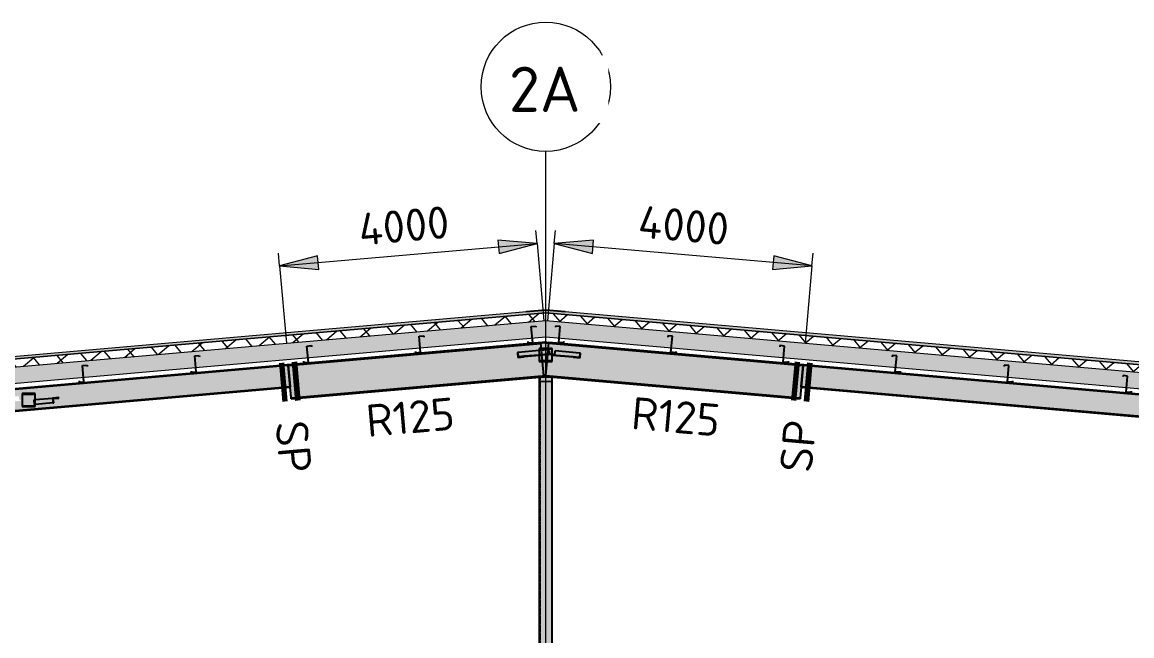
# Model space of a CAD drawing. Header units: millimetres. Extents: x 632 to 546626, y -3890 to 22200.
# Drawn here: x 372246 to 389416, y 12701 to 22200 of the extents above; entities that cross this region are included whole.
import ezdxf

# ---------------------------------------------------------------- set-up
doc = ezdxf.new("R2010")
doc.units = ezdxf.units.MM
doc.linetypes.add('Dash', pattern=[7, 5, -2])
doc.linetypes.add('Hidden Half', pattern=[3, 2, -1])
for name, color, linetype, lineweight in [('A-010-D_DIM', 211, 'Continuous', 13), ('A-010-D_DIM-200', 211, 'Continuous', 13), ('A-010-M_LINE', 90, 'Continuous', 13), ('A-270-M_ROOF', 132, 'Continuous', 13), ('S-280-A_STRUCT_FRAME', 2, 'Continuous', 18), ('S-280-M_COLUMN', 52, 'Continuous', 13), ('S-280-M_STRUCT_FRAME', 12, 'Continuous', 13), ('S-280-MH_COLUMN', 52, 'Hidden Half', 13), ('Z-000-T_TEXT', 131, 'Continuous', 25), ('Z-030-M_GRID', 191, 'Continuous', 13), ('Z-033_T_GRIDREF', 31, 'Continuous', 13)]:
    doc.layers.add(name, color=color, linetype=linetype, lineweight=lineweight)
doc.styles.add('ISOCPEUR_1', font='isocpeur.ttf', dxfattribs={"height": 700})
doc.styles.add('ISOCPEUR_2', font='isocpeur.ttf', dxfattribs={"height": 500})
doc.dimstyles.new('2_5___Arrow___Transparent', dxfattribs={"dimscale": 304.8, "dimtxt": 497.990588, "dimasz": 1.968504, "dimexe": 0.656168, "dimexo": 1.049869, "dimgap": 0.164042, "dimtad": 1, "dimdec": 0, "dimzin": 0, "dimdsep": 46, "dimtxsty": 'ISOCPEUR_2', "dimsah": 1, "dimcen": 0.09, "dimadec": 0, "dimazin": 0, "dimtfac": 1, "dimtdec": 4, "dimtix": 1, "dimtmove": 0, "dimatfit": 3, "dimfxl": 1, "dimtvp": 1, "dimtolj": 1, "dimtzin": 0, "dimlwd": 18, "dimlwe": 18, "dimarcsym": 2})

# ---------------------------------------------------------------- blocks, each defined once
blk = doc.blocks.new('SHS-Square Hollow Section-Column - 200x200xSHS-1605338-S6_501-SECTION A6')
at = {"layer": 'S-280-M_COLUMN', "color": 53, "lineweight": 5}
for p, q in [((4558205, 16640), (4558205, 5240)), ((4558205, 16640), (4558206, 16640)), ((4558205, 16640), (4558215, 16640)), ((4558206, 16640), (4558210, 16640)), ((4558212, 16640), (4558210, 16640)), ((4558210, 16640), (4558210, 16640)), ((4558210, 16640), (4558210, 16640)), ((4558212, 16640), (4558210, 16640)), ((4558212, 16640), (4558215, 16640)), ((4558215, 16640), (4558212, 16640)), ((4558215, 16640), (4558212, 16640)), ((4558215, 16640), (4558395, 16640)), ((4558395, 16640), (4558215, 16640)), ((4558215, 16640), (4558395, 16640)), ((4558395, 16640), (4558215, 16640)), ((4558395, 16640), (4558397, 16640)), ((4558395, 16640), (4558405, 16640)), ((4558397, 16640), (4558395, 16640)), ((4558397, 16640), (4558395, 16640)), ((4558399, 16640), (4558397, 16640)), ((4558399, 16640), (4558397, 16640)), ((4558400, 16640), (4558399, 16640)), ((4558400, 16640), (4558399, 16640)), ((4558400, 16640), (4558403, 16640)), ((4558403, 16640), (4558405, 16640)), ((4558405, 5240), (4558405, 16640)), ((4558205, 5240), (4558206, 5240)), ((4558205, 5240), (4558206, 5240)), ((4558206, 5240), (4558210, 5240)), ((4558206, 5240), (4558210, 5240)), ((4558210, 5240), (4558215, 5240)), ((4558210, 5240), (4558210, 5240)), ((4558212, 5240), (4558210, 5240)), ((4558212, 5240), (4558210, 5240)), ((4558210, 5240), (4558210, 5240)), ((4558212, 5240), (4558215, 5240)), ((4558215, 5240), (4558212, 5240)), ((4558215, 5240), (4558212, 5240)), ((4558395, 5240), (4558215, 5240)), ((4558215, 5240), (4558395, 5240)), ((4558395, 5240), (4558215, 5240)), ((4558215, 5240), (4558395, 5240)), ((4558395, 5240), (4558400, 5240)), ((4558395, 5240), (4558397, 5240)), ((4558397, 5240), (4558395, 5240)), ((4558397, 5240), (4558395, 5240)), ((4558399, 5240), (4558397, 5240)), ((4558399, 5240), (4558397, 5240)), ((4558400, 5240), (4558399, 5240)), ((4558400, 5240), (4558399, 5240)), ((4558400, 5240), (4558403, 5240)), ((4558400, 5240), (4558403, 5240)), ((4558403, 5240), (4558405, 5240)), ((4558403, 5240), (4558405, 5240))]:
    blk.add_line(p, q, dxfattribs=at)
blk = doc.blocks.new('Structural Framing 47 - Structural Framing 1-1622006-S6_501-SECTION A6')
at = {"layer": 'S-280-M_STRUCT_FRAME', "lineweight": 5, "transparency": 33554432}
h = blk.add_hatch(color=8, dxfattribs=at)
h.paths.add_polyline_path([(4554321, 16886), (4554322, 16886), (4554321, 16886)])
h.paths.add_polyline_path([(4558226, 17227), (4558307, 17234), (4558351, 17230), (4558351, 17246), (4558305, 17250), (4558224, 17243), (4558226, 17228)])
h = blk.add_hatch(color=8, dxfattribs=at)
h.paths.add_polyline_path([(4554322, 16872), (4554323, 16872), (4554322, 16875)])
h.paths.add_polyline_path([(4558227, 17213), (4558305, 17220), (4558305, 17234), (4558226, 17225), (4558227, 17213)])
h = blk.add_hatch(color=8, dxfattribs=at)
h.paths.add_polyline_path([(4554364, 16400), (4554364, 16400), (4554350, 16556)])
h.paths.add_polyline_path([(4558268, 16741), (4558308, 16745), (4558326, 16950), (4558250, 16950), (4558268, 16746)])
h.paths.add_polyline_path([(4558327, 16956), (4558335, 17052), (4558242, 17044), (4558250, 16956), (4558307, 16956)])
h.paths.add_polyline_path([(4558235, 17118), (4558342, 17129), (4558343, 17144), (4558233, 17144), (4558234, 17129)])
h.paths.add_polyline_path([(4558270, 17150), (4558344, 17150), (4558350, 17216), (4558305, 17220), (4558227, 17213), (4558233, 17150)])
for points in [[(4558350, 17216), (4558351, 17230), (4558305, 17232), (4558305, 17220), (4558307, 17220)], [(4558307, 16730), (4558307, 16744), (4558305, 16744), (4558306, 16730)]]:
    blk.add_hatch(color=8, dxfattribs=at).paths.add_polyline_path(points)
h = blk.add_hatch(color=8, dxfattribs=at)
h.paths.add_polyline_path([(4554365, 16386), (4554365, 16388), (4554365, 16386)])
h.paths.add_polyline_path([(4558270, 16727), (4558305, 16732), (4558305, 16744), (4558268, 16741), (4558270, 16728)])
h = blk.add_hatch(color=8, dxfattribs=at)
h.paths.add_polyline_path([(4554366, 16370), (4554367, 16370), (4554366, 16370)])
h.paths.add_polyline_path([(4558271, 16712), (4558306, 16715), (4558306, 16730), (4558305, 16730), (4558270, 16727), (4558271, 16712)])
at = {"layer": 'S-280-M_STRUCT_FRAME', "color": 53, "lineweight": 5}
for p, q in [((4558305, 17250), (4554320, 16901)), ((4554320, 16901), (4558305, 17250)), ((4558305, 17234), (4554321, 16886)), ((4554321, 16886), (4558305, 17234)), ((4558305, 17250), (4562289, 16901)), ((4558305, 17250), (4562289, 16901)), ((4558305, 17234), (4562288, 16886)), ((4558305, 17234), (4562288, 16886)), ((4554321, 16886), (4554320, 16901)), ((4554320, 16901), (4554321, 16891)), ((4554321, 16888), (4554321, 16886)), ((4554322, 16872), (4554321, 16886)), ((4554321, 16885), (4554321, 16886)), ((4554321, 16884), (4554321, 16885)), ((4554322, 16882), (4554321, 16884)), ((4554322, 16875), (4554322, 16879)), ((4554322, 16872), (4554322, 16875)), ((4554322, 16872), (4554349, 16563)), ((4554349, 16563), (4554322, 16872)), ((4562287, 16872), (4562260, 16563)), ((4562260, 16563), (4562287, 16872)), ((4562288, 16886), (4562287, 16872)), ((4562287, 16879), (4562287, 16875)), ((4562287, 16875), (4562287, 16872)), ((4562289, 16901), (4562288, 16886)), ((4562288, 16886), (4562288, 16888)), ((4562288, 16886), (4562288, 16885)), ((4562288, 16885), (4562288, 16884)), ((4562288, 16884), (4562288, 16882)), ((4562289, 16891), (4562289, 16901)), ((4558305, 16730), (4554365, 16386)), ((4554365, 16386), (4558305, 16730)), ((4558305, 16715), (4554366, 16370)), ((4554366, 16370), (4558305, 16715)), ((4558305, 16730), (4562244, 16386)), ((4558305, 16730), (4562244, 16386)), ((4558305, 16715), (4562243, 16370)), ((4558305, 16715), (4562243, 16370)), ((4554350, 16560), (4554351, 16550)), ((4554351, 16550), (4554350, 16560)), ((4554351, 16550), (4554364, 16400)), ((4554364, 16400), (4554351, 16550)), ((4562259, 16550), (4562246, 16400)), ((4562246, 16400), (4562259, 16550)), ((4562260, 16560), (4562259, 16550)), ((4562259, 16550), (4562260, 16560)), ((4554364, 16396), (4554364, 16400)), ((4554365, 16386), (4554364, 16400)), ((4554364, 16393), (4554364, 16396)), ((4554365, 16390), (4554364, 16393)), ((4554365, 16388), (4554365, 16390)), ((4554365, 16386), (4554365, 16388)), ((4554365, 16386), (4554365, 16386)), ((4554365, 16386), (4554366, 16370)), ((4554366, 16370), (4554365, 16386)), ((4562244, 16386), (4562243, 16370)), ((4562243, 16370), (4562244, 16386)), ((4562246, 16400), (4562244, 16386)), ((4562245, 16390), (4562244, 16388)), ((4562244, 16388), (4562244, 16386)), ((4562244, 16386), (4562244, 16386)), ((4562246, 16400), (4562245, 16396)), ((4562245, 16396), (4562245, 16393)), ((4562245, 16393), (4562245, 16390))]:
    blk.add_line(p, q, dxfattribs=at)
for points in [[(4558305, 17234), (4558305, 17234), (4558305, 17234), (4558305, 17234)], [(4558305, 17232), (4558305, 17233), (4558305, 17233), (4558305, 17234)], [(4558305, 17234), (4558305, 17234), (4558305, 17233), (4558305, 17227), (4558305, 17223), (4558305, 17220)], [(4558305, 17230), (4558305, 17231), (4558305, 17232), (4558305, 17232)], [(4558305, 17227), (4558305, 17228), (4558305, 17229), (4558305, 17230)], [(4558305, 17224), (4558305, 17225), (4558305, 17226), (4558305, 17227)], [(4558305, 17220), (4558305, 17221), (4558305, 17223), (4558305, 17224)], [(4558305, 16741), (4558305, 16742), (4558305, 16743), (4558305, 16744)], [(4558305, 16737), (4558305, 16738), (4558305, 16740), (4558305, 16741)], [(4558305, 16735), (4558305, 16735), (4558305, 16736), (4558305, 16737)], [(4558305, 16732), (4558305, 16733), (4558305, 16734), (4558305, 16735)], [(4558305, 16731), (4558305, 16731), (4558305, 16732), (4558305, 16732)], [(4558305, 16730), (4558305, 16730), (4558305, 16731), (4558305, 16731)]]:
    blk.add_open_spline(points, degree=3, dxfattribs=at)
blk.add_open_spline([(4558305, 16744), (4558305, 16743), (4558305, 16741), (4558305, 16737), (4558305, 16734), (4558305, 16731), (4558305, 16730), (4558305, 16730)], degree=3, knots=[0, 0, 0, 0, 0.166667, 0.333333, 0.5, 0.666667, 1, 1, 1, 1], dxfattribs=at)
blk = doc.blocks.new('Structural Framing 48 - Structural Framing 1-1622040-S6_501-SECTION A6')
at = {"layer": 'S-280-M_STRUCT_FRAME', "lineweight": 5, "transparency": 33554432}
h = blk.add_hatch(color=8, dxfattribs=at)
h.paths.add_polyline_path([(4542907, 15893), (4542908, 15893), (4542907, 15893)])
h.paths.add_polyline_path([(4554320, 16891), (4554321, 16891), (4554319, 16901)])
h = blk.add_hatch(color=8, dxfattribs=at)
h.paths.add_polyline_path([(4542908, 15882), (4542909, 15882), (4542908, 15884)])
h.paths.add_polyline_path([(4554321, 16880), (4554322, 16880), (4554321, 16883)])
h = blk.add_hatch(color=8, dxfattribs=at)
h.paths.add_polyline_path([(4542935, 15573), (4542936, 15573), (4542908, 15882)])
h.paths.add_polyline_path([(4554348, 16571), (4554349, 16572), (4554344, 16616)])
h = blk.add_hatch(color=8, dxfattribs=at)
h.paths.add_polyline_path([(4542936, 15562), (4542937, 15563), (4542936, 15562)])
h.paths.add_polyline_path([(4554349, 16560), (4554350, 16562), (4554349, 16561)])
h = blk.add_hatch(color=8, dxfattribs=at)
h.paths.add_polyline_path([(4542937, 15552), (4542938, 15552), (4542937, 15552)])
h.paths.add_polyline_path([(4554350, 16550), (4554351, 16550), (4554349, 16560)])
at = {"layer": 'S-280-M_STRUCT_FRAME', "color": 53, "lineweight": 5}
for p, q in [((4542614, 15877), (4554320, 16901)), ((4542614, 15877), (4554320, 16901)), ((4542619, 15868), (4554321, 16891)), ((4542619, 15868), (4554321, 16891)), ((4554321, 16891), (4554320, 16901)), ((4554320, 16901), (4554321, 16891)), ((4554321, 16891), (4554321, 16891)), ((4554321, 16891), (4554321, 16890)), ((4554321, 16891), (4554321, 16890)), ((4554321, 16891), (4554321, 16891)), ((4554321, 16890), (4554321, 16888)), ((4554321, 16890), (4554321, 16888)), ((4554321, 16888), (4554321, 16886)), ((4554321, 16888), (4554321, 16886)), ((4554322, 16879), (4554349, 16572)), ((4554349, 16572), (4554322, 16879)), ((4562287, 16879), (4562261, 16572)), ((4562261, 16572), (4562287, 16879)), ((4562288, 16890), (4562289, 16891)), ((4562288, 16890), (4562289, 16891)), ((4562288, 16888), (4562288, 16890)), ((4562288, 16888), (4562288, 16890)), ((4562288, 16886), (4562288, 16888)), ((4562288, 16886), (4562288, 16888)), ((4562289, 16891), (4562289, 16901)), ((4562289, 16901), (4562289, 16891)), ((4573995, 15877), (4562289, 16901)), ((4573995, 15877), (4562289, 16901)), ((4562289, 16891), (4562289, 16891)), ((4562289, 16891), (4562289, 16891)), ((4573994, 15867), (4562289, 16891)), ((4573994, 15867), (4562289, 16891)), ((4542644, 15536), (4554350, 16560)), ((4542645, 15526), (4554351, 16550)), ((4542648, 15536), (4554350, 16560)), ((4542649, 15527), (4554351, 16550)), ((4554349, 16572), (4554349, 16569)), ((4554349, 16572), (4554349, 16569)), ((4554349, 16569), (4554349, 16566)), ((4554349, 16569), (4554349, 16566)), ((4554349, 16566), (4554349, 16563)), ((4554349, 16566), (4554349, 16563)), ((4554349, 16563), (4554350, 16560)), ((4554349, 16563), (4554350, 16562)), ((4554350, 16562), (4554350, 16561)), ((4554350, 16561), (4554350, 16560)), ((4554350, 16560), (4554351, 16550)), ((4554351, 16550), (4554350, 16560)), ((4562260, 16560), (4562259, 16550)), ((4562259, 16550), (4562260, 16560)), ((4573964, 15526), (4562259, 16550)), ((4573964, 15526), (4562259, 16550)), ((4562260, 16569), (4562261, 16572)), ((4562260, 16569), (4562261, 16572)), ((4562260, 16566), (4562260, 16569)), ((4562260, 16566), (4562260, 16569)), ((4562260, 16563), (4562260, 16566)), ((4562260, 16563), (4562260, 16566)), ((4562260, 16562), (4562260, 16563)), ((4562260, 16560), (4562260, 16563)), ((4562260, 16561), (4562260, 16562)), ((4562260, 16560), (4562260, 16561)), ((4573965, 15536), (4562260, 16560)), ((4573965, 15536), (4562260, 16560))]:
    blk.add_line(p, q, dxfattribs=at)
blk = doc.blocks.new('Ridge Capping - Ridge Capping-1882401-S6_501-SECTION A6')
at = {"layer": 'A-270-M_ROOF', "lineweight": 5, "transparency": 33554432}
blk.add_hatch(color=253, dxfattribs=at).paths.add_polyline_path([(4557998, 17716), (4558305, 17743), (4558612, 17716), (4558604, 17720), (4558305, 17746), (4558005, 17720)])
at = {"layer": 'A-270-M_ROOF', "color": 53, "lineweight": 5}
for p, q in [((4557998, 17716), (4558305, 17743)), ((4558005, 17720), (4557998, 17716)), ((4558305, 17746), (4558005, 17720)), ((4558604, 17720), (4558305, 17746)), ((4558305, 17743), (4558612, 17716)), ((4558612, 17716), (4558604, 17720))]:
    blk.add_line(p, q, dxfattribs=at)
blk = doc.blocks.new('25021-APA-ZZ-ZZ-M3-AR-000001_V3_rvt-6-S6_501-SECTION A6')
at = {"layer": 'A-270-M_ROOF', "transparency": 33554432}
blk.add_hatch(color=9, dxfattribs=at).paths.add_polyline_path([(4535649, 15720), (4558305, 17703), (4578096, 15971), (4578096, 16011), (4558305, 17743), (4535649, 15761)])
at = {"layer": 'A-270-M_ROOF', "lineweight": 5}
h = blk.add_hatch(dxfattribs=at)
h.set_pattern_fill('FP_24', angle=-135, style=0, pattern_type=2)
h.set_pattern_definition([(40, (4563344.46, -4e-06), (-192.8363, 229.8133), []), (130, (4563344.46, -4e-06), (-229.8133, -192.8363), [])])
h.paths.add_polyline_path([(4535649, 15600), (4558305, 17582), (4578096, 15851), (4578096, 15971), (4558305, 17703), (4535649, 15720)])
at = {"layer": 'A-270-M_ROOF', "lineweight": 5, "transparency": 33554432}
blk.add_hatch(color=254, dxfattribs=at).paths.add_polyline_path([(4535649, 15349), (4535900, 15371), (4535941, 15410), (4535973, 15377), (4536099, 15388), (4536085, 15557), (4539427, 15849), (4539442, 15681), (4558305, 17331), (4578096, 15600), (4578096, 15851), (4558305, 17582), (4535649, 15600), (4535649, 15407)])
at = {"layer": 'A-270-M_ROOF', "color": 53, "lineweight": 5}
for p, q in [((4558305, 17743), (4548703, 16903)), ((4558305, 17703), (4548752, 16867)), ((4548752, 16867), (4558305, 17703)), ((4567540, 16935), (4558305, 17743)), ((4567515, 16897), (4558305, 17703)), ((4558305, 17703), (4567515, 16897)), ((4535649, 15600), (4558305, 17582)), ((4558305, 17582), (4578096, 15851)), ((4535649, 15349), (4558305, 17331)), ((4558305, 17331), (4578096, 15600))]:
    blk.add_line(p, q, dxfattribs=at)
blk.add_blockref('Ridge Capping - Ridge Capping-1882401-S6_501-SECTION A6', (0, 0), dxfattribs=at)
at = {"layer": 'S-280-M_COLUMN', "color": 53, "lineweight": 5}
blk.add_blockref('SHS-Square Hollow Section-Column - 200x200xSHS-1605338-S6_501-SECTION A6', (0, 0), dxfattribs=at)
at = {"layer": 'S-280-M_STRUCT_FRAME', "color": 53, "lineweight": 5}
for name in ['Structural Framing 47 - Structural Framing 1-1622006-S6_501-SECTION A6', 'Structural Framing 48 - Structural Framing 1-1622040-S6_501-SECTION A6']:
    blk.add_blockref(name, (0, 0), dxfattribs=at)
blk = doc.blocks.new('NRP_Column-Steel-SHS - SC444 - 200x200x6_0SHS-4110094-S6_501-SECTION A6')
at = {"layer": 'S-280-MH_COLUMN', "lineweight": 25}
for p, q in [((4558211, 16706), (4558211, 5200)), ((4558399, 16706), (4558399, 5200)), ((4558211, 5200), (4558211, 5050)), ((4558399, 5200), (4558399, 5050)), ((4558211, 5050), (4558211, 4900)), ((4558399, 5050), (4558399, 4900))]:
    blk.add_line(p, q, dxfattribs=at)
blk = doc.blocks.new('NRP_Framing-Steel-EA - RB725 - 75x75x8EA-3940860-S6_501-SECTION A6')
at = {"layer": 'S-280-M_STRUCT_FRAME', "linetype": 'Dash', "lineweight": 25}
blk.add_hatch(color=256, dxfattribs=at).paths.add_polyline_path([(4557874, 17011), (4557970, 17020), (4557969, 17028), (4557883, 17020), (4557878, 17087), (4557867, 17086), (4557868, 17078)])
h = blk.add_hatch(color=256, dxfattribs=at)
h.paths.add_polyline_path([(4557883, 17020), (4558204, 17048), (4558204, 17116), (4557878, 17087), (4557878, 17078)])
h.paths.add_polyline_path([(4558210, 17049), (4558336, 17060), (4558342, 17128), (4558210, 17116), (4558210, 17066)])
h = blk.add_hatch(color=256, dxfattribs=at)
h.paths.add_polyline_path([(4557970, 17020), (4558204, 17040), (4558204, 17048), (4557969, 17028)])
h.paths.add_polyline_path([(4558210, 17041), (4558366, 17054), (4558365, 17062), (4558210, 17049)])
at = {"layer": 'S-280-M_STRUCT_FRAME', "lineweight": 25}
for p, q in [((4557878, 17087), (4557867, 17086)), ((4557867, 17086), (4557874, 17011)), ((4557874, 17011), (4557970, 17020)), ((4558204, 17116), (4557878, 17087)), ((4557883, 17020), (4557878, 17087)), ((4557969, 17028), (4557883, 17020)), ((4558204, 17048), (4557969, 17028)), ((4557970, 17020), (4557969, 17028)), ((4558204, 17040), (4557970, 17020)), ((4558342, 17128), (4558210, 17116)), ((4558365, 17062), (4558210, 17049)), ((4558366, 17054), (4558210, 17041))]:
    blk.add_line(p, q, dxfattribs=at)
at = {"layer": 'S-280-M_STRUCT_FRAME', "linetype": 'Dash', "lineweight": 25}
for p, q in [((4558210, 17116), (4558204, 17116)), ((4558210, 17049), (4558204, 17048)), ((4558210, 17049), (4558204, 17048)), ((4558210, 17041), (4558204, 17040)), ((4558354, 17129), (4558342, 17128)), ((4558354, 17129), (4558360, 17062)), ((4558412, 17066), (4558365, 17062)), ((4558413, 17058), (4558366, 17054)), ((4558412, 17066), (4558413, 17058))]:
    blk.add_line(p, q, dxfattribs=at)
blk = doc.blocks.new('NRP_Framing-Steel-EA - RB725 - 75x75x8EA-V73-S6_501-SECTION A6')
at = {"layer": 'S-280-M_STRUCT_FRAME', "linetype": 'Dash', "lineweight": 25}
h = blk.add_hatch(color=256, dxfattribs=at)
h.paths.add_polyline_path([(4550395, 16282), (4550399, 16282), (4550399, 16357), (4550388, 16356)])
h.paths.add_polyline_path([(4550405, 16283), (4550681, 16307), (4550674, 16381), (4550405, 16358)])
blk.add_hatch(color=256, dxfattribs=at).paths.add_polyline_path([(4550681, 16307), (4550691, 16308), (4550685, 16374), (4550771, 16382), (4550770, 16390), (4550674, 16381)])
at = {"layer": 'S-280-M_STRUCT_FRAME', "lineweight": 25}
for p, q in [((4550388, 16356), (4550399, 16357)), ((4550395, 16282), (4550388, 16356)), ((4550405, 16358), (4550674, 16381)), ((4550770, 16390), (4550674, 16381)), ((4550674, 16381), (4550681, 16307)), ((4550685, 16374), (4550771, 16382)), ((4550691, 16308), (4550685, 16374)), ((4550771, 16382), (4550770, 16390)), ((4550399, 16282), (4550395, 16282)), ((4550681, 16307), (4550405, 16283)), ((4550681, 16307), (4550691, 16308))]:
    blk.add_line(p, q, dxfattribs=at)
at = {"layer": 'S-280-M_STRUCT_FRAME', "linetype": 'Dash', "lineweight": 25}
for p, q in [((4550399, 16357), (4550405, 16358)), ((4550405, 16283), (4550399, 16282))]:
    blk.add_line(p, q, dxfattribs=at)
blk = doc.blocks.new('NRP_Framing-Steel-EA - RB725 - 75x75x8EA-4036928-S6_501-SECTION A6')
at = {"layer": 'S-280-M_STRUCT_FRAME', "linetype": 'Dash', "lineweight": 25}
for points in [[(4558730, 17012), (4558731, 17020), (4558404, 17048), (4558404, 17040), (4558579, 17025)], [(4558826, 17011), (4558831, 17078), (4558450, 17112), (4558445, 17045), (4558822, 17012)], [(4558836, 17003), (4558843, 17077), (4558831, 17078), (4558826, 17011), (4558731, 17020), (4558730, 17012)]]:
    blk.add_hatch(color=256, dxfattribs=at).paths.add_polyline_path(points)
at = {"layer": 'S-280-M_STRUCT_FRAME', "lineweight": 25}
for p, q in [((4558397, 17041), (4558398, 17049)), ((4558731, 17020), (4558404, 17048)), ((4558730, 17012), (4558404, 17040)), ((4558445, 17045), (4558450, 17112)), ((4558831, 17078), (4558450, 17112)), ((4558731, 17020), (4558730, 17012)), ((4558730, 17012), (4558836, 17003)), ((4558826, 17011), (4558731, 17020)), ((4558831, 17078), (4558826, 17011)), ((4558843, 17077), (4558831, 17078)), ((4558836, 17003), (4558843, 17077))]:
    blk.add_line(p, q, dxfattribs=at)
at = {"layer": 'S-280-M_STRUCT_FRAME', "linetype": 'Dash', "lineweight": 25}
for p, q in [((4558404, 17040), (4558397, 17041)), ((4558404, 17048), (4558398, 17049))]:
    blk.add_line(p, q, dxfattribs=at)
blk = doc.blocks.new('NRP_Framing-Steel-Purlin Z - P915 - EZ250-19-V77-S6_501-SECTION A6')
at = {"layer": 'S-280-M_STRUCT_FRAME', "color": 92, "lineweight": 25}
blk.add_line((4567298, 16598), (4567298, 16598), dxfattribs=at)
at = {"layer": 'S-280-M_STRUCT_FRAME', "color": 92, "linetype": 'Dash', "lineweight": 25}
blk.add_line((4567298, 16598), (4567298, 16598), dxfattribs=at)
blk = doc.blocks.new('NRP_Framing-Steel-Purlin Z - P915 - EZ250-19-V79-S6_501-SECTION A6')
at = {"layer": 'S-280-M_STRUCT_FRAME', "color": 92, "lineweight": 25}
for p, q in [((4567238, 16729), (4567236, 16708)), ((4567238, 16729), (4567236, 16708)), ((4567309, 16723), (4567238, 16729)), ((4567309, 16723), (4567238, 16729)), ((4567287, 16474), (4567309, 16723)), ((4567287, 16474), (4567309, 16723)), ((4567298, 16599), (4567298, 16599)), ((4567364, 16488), (4567362, 16467)), ((4567364, 16488), (4567362, 16467)), ((4567362, 16467), (4567287, 16474)), ((4567362, 16467), (4567287, 16474))]:
    blk.add_line(p, q, dxfattribs=at)
at = {"layer": 'S-280-M_STRUCT_FRAME', "color": 92, "linetype": 'Dash', "lineweight": 25}
blk.add_line((4567298, 16599), (4567298, 16599), dxfattribs=at)
blk = doc.blocks.new('NRP_Framing-Steel-Purlin Z - P914 - EZ250-15-V80-S6_501-SECTION A6')
at = {"layer": 'S-280-M_STRUCT_FRAME', "color": 150, "lineweight": 25}
blk.add_line((4558092, 17367), (4558092, 17367), dxfattribs=at)
at = {"layer": 'S-280-M_STRUCT_FRAME', "color": 150, "linetype": 'Dash', "lineweight": 25}
blk.add_line((4558092, 17367), (4558092, 17367), dxfattribs=at)
blk = doc.blocks.new('NRP_Framing-Steel-Purlin Z - P914 - EZ250-15-V81-S6_501-SECTION A6')
at = {"layer": 'S-280-M_STRUCT_FRAME', "color": 150, "lineweight": 25}
for p, q in [((4558081, 17491), (4558152, 17497)), ((4558081, 17491), (4558152, 17497)), ((4558103, 17242), (4558081, 17491)), ((4558103, 17242), (4558081, 17491)), ((4558092, 17367), (4558092, 17367)), ((4558152, 17497), (4558154, 17477)), ((4558152, 17497), (4558154, 17477)), ((4558026, 17255), (4558027, 17236)), ((4558026, 17255), (4558027, 17236)), ((4558027, 17236), (4558103, 17242)), ((4558027, 17236), (4558103, 17242))]:
    blk.add_line(p, q, dxfattribs=at)
at = {"layer": 'S-280-M_STRUCT_FRAME', "color": 150, "linetype": 'Dash', "lineweight": 25}
blk.add_line((4558092, 17367), (4558092, 17367), dxfattribs=at)
blk = doc.blocks.new('NRP_Framing-Steel-Purlin Z - P914 - EZ250-15-V82-S6_501-SECTION A6')
at = {"layer": 'S-280-M_STRUCT_FRAME', "color": 150, "lineweight": 25}
blk.add_line((4558517, 17367), (4558517, 17367), dxfattribs=at)
at = {"layer": 'S-280-M_STRUCT_FRAME', "color": 150, "linetype": 'Dash', "lineweight": 25}
blk.add_line((4558517, 17367), (4558517, 17367), dxfattribs=at)
blk = doc.blocks.new('NRP_Framing-Steel-Purlin Z - P914 - EZ250-15-V83-S6_501-SECTION A6')
at = {"layer": 'S-280-M_STRUCT_FRAME', "color": 150, "lineweight": 25}
for p, q in [((4558457, 17497), (4558456, 17477)), ((4558457, 17497), (4558456, 17477)), ((4558528, 17491), (4558457, 17497)), ((4558528, 17491), (4558457, 17497)), ((4558506, 17242), (4558528, 17491)), ((4558506, 17242), (4558528, 17491)), ((4558517, 17367), (4558517, 17367)), ((4558582, 17236), (4558506, 17242)), ((4558582, 17236), (4558506, 17242)), ((4558584, 17255), (4558582, 17236)), ((4558584, 17255), (4558582, 17236))]:
    blk.add_line(p, q, dxfattribs=at)
at = {"layer": 'S-280-M_STRUCT_FRAME', "color": 150, "linetype": 'Dash', "lineweight": 25}
blk.add_line((4558517, 17367), (4558517, 17367), dxfattribs=at)
blk = doc.blocks.new('Grid - NRP_Grid-Head-320187-S6_501-SECTION A6')
at = {"layer": 'Z-033_T_GRIDREF'}
blk.add_circle((4578305, 21200), 1000, dxfattribs=at)
blk = doc.blocks.new('DIMBLOCK22-S6_501-SECTION A6')
at = {"layer": 'A-010-D_DIM-200', "lineweight": 18}
for points in [[(380214, 18775), (379607, 18828), (379625, 18617)], [(376229, 18426), (376836, 18373), (376817, 18584)]]:
    blk.add_hatch(color=256, dxfattribs=at).paths.add_polyline_path(points)
for p, q in [((380214, 18775), (380196, 18974)), ((376229, 18426), (380214, 18775)), ((380214, 18775), (379607, 18828)), ((379607, 18828), (379625, 18617)), ((379625, 18617), (380214, 18775)), ((380214, 18775), (380318, 17579)), ((376229, 18426), (376211, 18625)), ((376817, 18584), (376229, 18426)), ((376836, 18373), (376817, 18584)), ((376229, 18426), (376836, 18373)), ((376229, 18426), (376334, 17230))]:
    blk.add_line(p, q, dxfattribs=at)
at = {"layer": 'A-010-D_DIM-200', "color": 0, "lineweight": 18, "insert": (377430, 19237), "char_height": 500, "width": 1758.29, "attachment_point": 1, "rotation": 5, "line_spacing_factor": 1.149209, "style": 'ISOCPEUR_2'}
blk.add_mtext('4000', dxfattribs=at)
blk = doc.blocks.new('DIMBLOCK23-S6_501-SECTION A6')
at = {"layer": 'A-010-D_DIM-200', "lineweight": 18}
for points in [[(380480, 18775), (381069, 18617), (381087, 18828)], [(384465, 18426), (383877, 18584), (383858, 18373)]]:
    blk.add_hatch(color=256, dxfattribs=at).paths.add_polyline_path(points)
for p, q in [((380480, 18775), (380498, 18974)), ((380480, 18775), (380376, 17579)), ((381087, 18828), (380480, 18775)), ((384465, 18426), (380480, 18775)), ((380480, 18775), (381069, 18617)), ((381069, 18617), (381087, 18828)), ((383877, 18584), (383858, 18373)), ((384465, 18426), (383877, 18584)), ((384465, 18426), (384483, 18625)), ((383858, 18373), (384465, 18426)), ((384465, 18426), (384361, 17230))]:
    blk.add_line(p, q, dxfattribs=at)
at = {"layer": 'A-010-D_DIM-200', "color": 0, "lineweight": 18, "insert": (381804, 19365), "char_height": 500, "width": 1758.29, "attachment_point": 1, "rotation": 355, "line_spacing_factor": 1.149209, "style": 'ISOCPEUR_2'}
blk.add_mtext('4000', dxfattribs=at)
blk = doc.blocks.new('NRP_Splice _v3_ - NRP_Splice-3209833-S6_501-SECTION A6')
at = {"layer": 'Z-000-T_TEXT', "lineweight": 70}
for p, q in [((4542798, 15990), (4542851, 15393)), ((4542798, 15990), (4542851, 15393)), ((4542998, 16008), (4543050, 15410)), ((4543050, 15410), (4542998, 16008))]:
    blk.add_line(p, q, dxfattribs=at)
blk = doc.blocks.new('NRP_Splice _v3_ - NRP_Splice-3927024-S6_501-SECTION A6')
at = {"layer": 'Z-000-T_TEXT', "lineweight": 70}
for p, q in [((4573612, 16008), (4573559, 15410)), ((4573612, 16008), (4573559, 15410)), ((4573811, 15990), (4573759, 15393)), ((4573759, 15393), (4573811, 15990))]:
    blk.add_line(p, q, dxfattribs=at)

msp = doc.modelspace()

# ---------------------------------------------------------------- hatches: boundary and pattern name
at = {"layer": 'S-280-M_COLUMN', "lineweight": 5}
h = msp.add_hatch(color=256, dxfattribs=at)
h.paths.add_polyline_path([(380254.6, 4900), (380262.1, 4900), (380262.1, 5050), (380247.1, 5050), (380249.1, 4900), (380251.8, 4900)])
h.paths.add_polyline_path([(380256.1, 5200), (380262.1, 5200), (380262.1, 16706), (380247.1, 16706), (380249.1, 5200), (380254.6, 5200)])
h = msp.add_hatch(color=256, dxfattribs=at)
h.paths.add_polyline_path([(380262.1, 4900), (380432.1, 4900), (380432.1, 5050), (380262.1, 5050)])
h.paths.add_polyline_path([(380262.1, 5200), (380432.1, 5200), (380432.1, 16706), (380262.1, 16706), (380262.1, 5283.7)])
h = msp.add_hatch(color=256, dxfattribs=at)
h.paths.add_polyline_path([(380439.6, 4900), (380447.1, 4900), (380445, 5050), (380432.1, 5050), (380432.1, 4900), (380436.2, 4900)])
h.paths.add_polyline_path([(380439.5, 5200), (380447.1, 5200), (380445.1, 16706), (380432.1, 16706), (380432.4, 5200), (380439.2, 5200)])
at = {"layer": 'S-280-M_STRUCT_FRAME', "lineweight": 5}
for points in [[(376364.2, 16885.7), (380268.3, 17227.2), (380266.9, 17242.8), (376362.8, 16901.2)], [(384330.3, 16885.6), (384331.7, 16901.2), (380394.7, 17245.6), (380393.4, 17230.1), (383765.5, 16935)], [(364950.3, 15893), (376362.7, 16891.4), (376361.8, 16901.1), (364949.4, 15902.6), (364950, 15896.1)], [(395792.2, 15888.8), (395792, 15898.5), (384331.7, 16900), (384331.7, 16891.4), (395792, 15888.8)], [(376409.3, 16370.2), (380313.4, 16711.8), (380312, 16727.3), (376407.9, 16385.8)], [(384285.2, 16370.2), (384286.6, 16385.7), (380349.6, 16730.2), (380348.3, 16714.6), (383765.5, 16415.7)], [(364980.1, 15552), (376392.5, 16550.4), (376391.7, 16560.1), (364979.3, 15561.7)], [(395762.3, 15547.8), (395763.2, 15557.4), (384302, 16560.2), (384301.1, 16550.5), (395554.2, 15566)]]:
    msp.add_hatch(color=256, dxfattribs=at).paths.add_polyline_path(points)
h = msp.add_hatch(color=256, dxfattribs=at)
h.paths.add_polyline_path([(376407.9, 16385.8), (380312, 16727.3), (380292.5, 16949.8), (380246.8, 16949.8), (380246.8, 17040.2), (379916.4, 17011.3), (379909.8, 17086), (380246.8, 17115.5), (380246.8, 17149.8), (380275.1, 17149.8), (380268.3, 17227.2), (376364.2, 16885.7), (376392.5, 16562)])
h.paths.add_polyline_path([(380252.8, 16955.8), (380292, 16955.8), (380284.3, 17043.5), (380252.8, 17040.8), (380252.8, 17019.7)])
h.paths.add_polyline_path([(380252.8, 17116.1), (380277.8, 17118.2), (380275.6, 17143.8), (380252.8, 17143.8), (380252.8, 17128.6)])
h = msp.add_hatch(color=256, dxfattribs=at)
h.paths.add_polyline_path([(384286.6, 16385.7), (384330.3, 16885.6), (380393.4, 17230.1), (380386.3, 17149.8), (380446.8, 17149.8), (380446.8, 17048.3), (380487.1, 17044.8), (380492.9, 17111.5), (380885.1, 17077.2), (380878.6, 17002.5), (380446.8, 17040.3), (380446.8, 16949.8), (380368.9, 16949.8), (380349.6, 16730.2), (383765.5, 16431.3)])
h.paths.add_polyline_path([(380439.3, 16955.8), (380440.8, 16955.8), (380440.8, 17143.8), (380385.8, 17143.8), (380378.5, 17059.8), (380407.4, 17062.3), (380408.1, 17054.3), (380377.8, 17051.7), (380369.4, 16955.8), (380416.7, 16955.8)])
h = msp.add_hatch(color=256, dxfattribs=at)
h.paths.add_polyline_path([(380446.8, 16949.8), (380446.8, 17149.8), (380246.8, 17149.8), (380246.8, 16949.8)])
h.paths.add_polyline_path([(380440.8, 16955.8), (380252.8, 16955.8), (380252.8, 17143.8), (380440.8, 17143.8), (380440.8, 17078.1)])
h = msp.add_hatch(color=256, dxfattribs=at)
h.paths.add_polyline_path([(364979.3, 15561.7), (376391.7, 16560.1), (376362.7, 16891.4), (364950.3, 15893), (364950.5, 15889.9)])
h.paths.add_polyline_path([(372253.1, 16249.9), (372247.1, 16249.9), (372247.1, 16449.9), (372447.1, 16449.9), (372447.1, 16357.8), (372812.4, 16389.8), (372812.4, 16381.8), (372727.5, 16374.4), (372733.3, 16307.6), (372447.1, 16281.7), (372447.1, 16249.9), (372430.9, 16249.9)])
h.paths.add_polyline_path([(372430.9, 16255.9), (372441.1, 16255.9), (372441.1, 16282), (372437.4, 16281.7), (372430.9, 16356.4), (372441.1, 16357.3), (372441.1, 16443.9), (372253.1, 16443.9), (372253.1, 16255.9)])
h.paths.add_polyline_path([(371724.5, 16294.6), (371718, 16369.3), (372195.7, 16411.1), (372201.6, 16344.4), (372245, 16348.2), (372245.7, 16340.2), (371730.2, 16295.1)])
h = msp.add_hatch(color=256, dxfattribs=at)
h.paths.add_polyline_path([(395763.2, 15557.4), (395792, 15888.8), (384331, 16891.5), (384302, 16560.2), (395758.8, 15557.8)])
h.paths.add_polyline_path([(390247.1, 16074.9), (390247.1, 16274.9), (390447.1, 16274.9), (390447.1, 16240.7), (390870.7, 16203.6), (390864.1, 16128.9), (390447.1, 16165.4), (390447.1, 16074.9), (390253.1, 16074.9)])
h.paths.add_polyline_path([(390272.3, 16080.9), (390441.1, 16080.9), (390441.1, 16165.9), (390280.9, 16179.9), (390281.6, 16187.9), (390374.6, 16179.7), (390380.4, 16246.5), (390441.1, 16241.2), (390441.1, 16268.9), (390253.1, 16268.9), (390253.1, 16080.9)])
h.paths.add_polyline_path([(390228, 16109.3), (389864.5, 16141.1), (389870.4, 16207.8), (389775.8, 16216.1), (389776.5, 16224), (390234.5, 16184), (390231.8, 16153)])
h = msp.add_hatch(color=256, dxfattribs=at)
h.paths.add_polyline_path([(372447.1, 16249.9), (372447.1, 16449.9), (372247.1, 16449.9), (372247.1, 16249.9)])
h.paths.add_polyline_path([(372253.1, 16255.9), (372253.1, 16443.9), (372441.1, 16443.9), (372441.1, 16255.9)])

# ---------------------------------------------------------------- linework, layer by layer
at = {"layer": 'A-010-M_LINE', "lineweight": 25}
for p, q in [((380347.1, 17249.8), (380346.2, 17259.7)), ((380347, 17249.8), (380347.8, 17259.7)), ((376362.3, 16901.2), (376361.4, 16911.1)), ((384331.8, 16901.2), (384332.6, 16911.1))]:
    msp.add_line(p, q, dxfattribs=at)
at = {"layer": 'S-280-M_COLUMN', "lineweight": 25}
for p, q in [((380247.1, 16706), (380247.1, 5200)), ((380247.2, 16706), (380262.1, 16706)), ((380432.1, 16706), (380262.1, 16706)), ((380432.1, 16706), (380446.9, 16706)), ((380447.1, 5200), (380447.1, 16706))]:
    msp.add_line(p, q, dxfattribs=at)
at = {"layer": 'S-280-M_STRUCT_FRAME', "lineweight": 25}
for p, q in [((376362.8, 16901.2), (380266.9, 17242.8)), ((376364.2, 16885.7), (380268.3, 17227.2)), ((380266.9, 17242.8), (380268.3, 17227.2)), ((380268.3, 17227.2), (380275.1, 17149.8)), ((380386.3, 17149.8), (380393.4, 17230.1)), ((380393.4, 17230.1), (380394.7, 17245.6)), ((380393.4, 17230.1), (384330.3, 16885.6)), ((380394.7, 17245.6), (384331.7, 16901.2)), ((380446.8, 17149.8), (380246.8, 17149.8)), ((380246.8, 17149.8), (380246.8, 16949.8)), ((380252.8, 17143.8), (380440.8, 17143.8)), ((380252.8, 16955.8), (380252.8, 17143.8)), ((380275.6, 17143.8), (380277.8, 17118.2)), ((380284.3, 17043.5), (380292, 16955.8)), ((380369.4, 16955.8), (380377.8, 17051.7)), ((380378.5, 17059.8), (380385.8, 17143.8)), ((380440.8, 17143.8), (380440.8, 16955.8)), ((380446.8, 16949.8), (380446.8, 17149.8)), ((364949.4, 15902.7), (376361.8, 16901.1)), ((364950.3, 15893), (376362.7, 16891.4)), ((376361.8, 16901.1), (376362.7, 16891.4)), ((376362.7, 16891.4), (376391.7, 16560.1)), ((376364.2, 16885.7), (376362.8, 16901.2)), ((376407.9, 16385.8), (376364.2, 16885.7)), ((380246.8, 16949.8), (380446.8, 16949.8)), ((380440.8, 16955.8), (380252.8, 16955.8)), ((380292.5, 16949.8), (380312, 16727.3)), ((380349.6, 16730.2), (380368.9, 16949.8)), ((384330.3, 16885.6), (384286.6, 16385.7)), ((384302, 16560.2), (384331, 16891.5)), ((384331.7, 16901.2), (384330.3, 16885.6)), ((384331, 16891.5), (384331.8, 16901.2)), ((384331, 16891.5), (395792.2, 15888.8)), ((384331.8, 16901.2), (395793, 15898.4)), ((376407.9, 16385.8), (380312, 16727.3)), ((376409.3, 16370.2), (380313.4, 16711.8)), ((380312, 16727.3), (380313.4, 16711.8)), ((380348.3, 16714.6), (380349.6, 16730.2)), ((380348.3, 16714.6), (384285.2, 16370.2)), ((380349.6, 16730.2), (384286.6, 16385.7)), ((364979.3, 15561.7), (376391.7, 16560.1)), ((364980.1, 15552), (376392.5, 16550.4)), ((376391.7, 16560.1), (376392.5, 16550.4)), ((384301.1, 16550.5), (384302, 16560.2)), ((384301.1, 16550.5), (395762.3, 15547.8)), ((384302, 16560.2), (395763.2, 15557.4)), ((372447.1, 16449.9), (372247.1, 16449.9)), ((372247.1, 16449.9), (372247.1, 16249.9)), ((372253.1, 16443.9), (372441.1, 16443.9)), ((372253.1, 16255.9), (372253.1, 16443.9)), ((372441.1, 16443.9), (372441.1, 16255.9)), ((372447.1, 16249.9), (372447.1, 16449.9)), ((376409.3, 16370.2), (376407.9, 16385.8)), ((384286.6, 16385.7), (384285.2, 16370.2)), ((372247.1, 16249.9), (372447.1, 16249.9)), ((372441.1, 16255.9), (372253.1, 16255.9))]:
    msp.add_line(p, q, dxfattribs=at)
at = {"layer": 'S-280-M_STRUCT_FRAME', "linetype": 'Dash', "lineweight": 25}
for p, q in [((380275.1, 17149.7), (380275.6, 17143.8)), ((380277.8, 17118.2), (380284.3, 17043.6)), ((380377.8, 17051.7), (380378.5, 17059.7)), ((380385.8, 17143.8), (380386.3, 17149.7)), ((380292, 16955.7), (380292.5, 16949.8)), ((380368.9, 16949.8), (380369.4, 16955.7))]:
    msp.add_line(p, q, dxfattribs=at)
at = {"layer": 'Z-030-M_GRID'}
msp.add_line((380347.1, 3286.9), (380347.1, 20200), dxfattribs=at)

# ---------------------------------------------------------------- block references
at = {"color": 10, "lineweight": 5}
msp.add_blockref('25021-APA-ZZ-ZZ-M3-AR-000001_V3_rvt-6-S6_501-SECTION A6', (-4177957.6, 0), dxfattribs=at)
at = {"layer": 'S-280-M_STRUCT_FRAME', "color": 150, "linetype": 'Dash', "lineweight": 25}
for name, p in [('NRP_Framing-Steel-Purlin Z - P914 - EZ250-15-V81-S6_501-SECTION A6', (-4179693.3, -151.9)), ('NRP_Framing-Steel-Purlin Z - P914 - EZ250-15-V81-S6_501-SECTION A6', (-4177957.6, 0)), ('NRP_Framing-Steel-Purlin Z - P914 - EZ250-15-V80-S6_501-SECTION A6', (-4177957.6, 0)), ('NRP_Framing-Steel-Purlin Z - P914 - EZ250-15-V83-S6_501-SECTION A6', (-4177957.6, 0)), ('NRP_Framing-Steel-Purlin Z - P914 - EZ250-15-V82-S6_501-SECTION A6', (-4177957.6, 0)), ('NRP_Framing-Steel-Purlin Z - P914 - EZ250-15-V83-S6_501-SECTION A6', (-4176221.8, -151.9)), ('NRP_Framing-Steel-Purlin Z - P914 - EZ250-15-V81-S6_501-SECTION A6', (-4181429.1, -303.7)), ('NRP_Framing-Steel-Purlin Z - P914 - EZ250-15-V80-S6_501-SECTION A6', (-4179693.3, -151.9)), ('NRP_Framing-Steel-Purlin Z - P914 - EZ250-15-V82-S6_501-SECTION A6', (-4176221.8, -151.9)), ('NRP_Framing-Steel-Purlin Z - P914 - EZ250-15-V83-S6_501-SECTION A6', (-4174486, -303.7)), ('NRP_Framing-Steel-Purlin Z - P914 - EZ250-15-V81-S6_501-SECTION A6', (-4183164.9, -455.6)), ('NRP_Framing-Steel-Purlin Z - P914 - EZ250-15-V80-S6_501-SECTION A6', (-4181429.1, -303.7)), ('NRP_Framing-Steel-Purlin Z - P914 - EZ250-15-V82-S6_501-SECTION A6', (-4174486, -303.7)), ('NRP_Framing-Steel-Purlin Z - P914 - EZ250-15-V83-S6_501-SECTION A6', (-4172750.2, -455.6)), ('NRP_Framing-Steel-Purlin Z - P914 - EZ250-15-V81-S6_501-SECTION A6', (-4184900.6, -607.4)), ('NRP_Framing-Steel-Purlin Z - P914 - EZ250-15-V80-S6_501-SECTION A6', (-4183164.9, -455.6)), ('NRP_Framing-Steel-Purlin Z - P914 - EZ250-15-V82-S6_501-SECTION A6', (-4172750.2, -455.6)), ('NRP_Framing-Steel-Purlin Z - P914 - EZ250-15-V83-S6_501-SECTION A6', (-4171014.5, -607.4)), ('NRP_Framing-Steel-Purlin Z - P914 - EZ250-15-V80-S6_501-SECTION A6', (-4184900.6, -607.4)), ('NRP_Framing-Steel-Purlin Z - P914 - EZ250-15-V82-S6_501-SECTION A6', (-4171014.5, -607.4))]:
    msp.add_blockref(name, p, dxfattribs=at)
at = {"layer": 'S-280-M_STRUCT_FRAME', "linetype": 'Dash', "lineweight": 25}
for name in ['NRP_Framing-Steel-EA - RB725 - 75x75x8EA-3940860-S6_501-SECTION A6', 'NRP_Framing-Steel-EA - RB725 - 75x75x8EA-4036928-S6_501-SECTION A6', 'NRP_Framing-Steel-EA - RB725 - 75x75x8EA-V73-S6_501-SECTION A6']:
    msp.add_blockref(name, (-4177957.6, 0), dxfattribs=at)
at = {"layer": 'S-280-M_STRUCT_FRAME', "color": 92, "linetype": 'Dash', "lineweight": 25}
for name in ['NRP_Framing-Steel-Purlin Z - P915 - EZ250-19-V79-S6_501-SECTION A6', 'NRP_Framing-Steel-Purlin Z - P915 - EZ250-19-V77-S6_501-SECTION A6']:
    msp.add_blockref(name, (-4177957.6, 0), dxfattribs=at)
at = {"layer": 'S-280-MH_COLUMN', "lineweight": 25}
msp.add_blockref('NRP_Column-Steel-SHS - SC444 - 200x200x6_0SHS-4110094-S6_501-SECTION A6', (-4177957.6, 0), dxfattribs=at)
at = {"layer": 'Z-000-T_TEXT', "lineweight": 70}
for name, p in [('NRP_Splice _v3_ - NRP_Splice-3209833-S6_501-SECTION A6', (-4166538.6, 935.5)), ('NRP_Splice _v3_ - NRP_Splice-3927024-S6_501-SECTION A6', (-4189376.5, 935.5))]:
    msp.add_blockref(name, p, dxfattribs=at)
at = {"layer": 'Z-033_T_GRIDREF'}
msp.add_blockref('Grid - NRP_Grid-Head-320187-S6_501-SECTION A6', (-4197957.6, 0), dxfattribs=at)

# ---------------------------------------------------------------- texts
at = {"layer": 'S-280-A_STRUCT_FRAME', "lineweight": 13, "char_height": 500, "width": 1651.476, "attachment_point": 1, "style": 'ISOCPEUR_2'}
for insert, rotation in [((377547.8, 16275.4), 5), ((381700.8, 16401.9), 355)]:
    msp.add_mtext('R125', dxfattribs=dict(at, insert=insert, rotation=rotation))
at = {"layer": 'Z-000-T_TEXT', "char_height": 500, "width": 962.025, "attachment_point": 1, "style": 'ISOCPEUR_2'}
for insert, rotation in [((376659.3, 16050.2), 275), ((383965.6, 15259.3), 85)]:
    msp.add_mtext('SP', dxfattribs=dict(at, insert=insert, rotation=rotation))

# ---------------------------------------------------------------- dimensions: what is measured, and where the dimension line sits
at = {"layer": 'A-010-D_DIM', "lineweight": 18}
for base, p1, p2, angle, picture, middle in [((380213.6, 18774.8), (376361.4, 16911.1), (380346.2, 17259.7), 5, 'DIMBLOCK22-S6_501-SECTION A6', (378195.1, 18899.4)), ((380480.4, 18774.8), (384332.6, 16911.1), (380347.8, 17259.7), 355, 'DIMBLOCK23-S6_501-SECTION A6', (382498.9, 18899.4))]:
    dim = msp.add_linear_dim(base=base, p1=p1, p2=p2, angle=angle, dimstyle='2_5___Arrow___Transparent', override={"dimpost": '<>', "dimfxl": 4000}, dxfattribs=at)
    dim.commit()
    dim.dimension.update_dxf_attribs({"geometry": picture, "text_midpoint": middle})

# ---------------------------------------------------------------- next in the draw order: texts
at = {"layer": 'Z-033_T_GRIDREF', "insert": (379777.8, 21512.1), "char_height": 700, "width": 1362.869, "attachment_point": 1, "style": 'ISOCPEUR_1', "bg_fill": 3, "box_fill_scale": 1.25, "bg_fill_color": 256, "bg_fill_true_color": 13158600, "bg_fill_transparency": 0}
msp.add_mtext('2A', dxfattribs=at)

doc.saveas('drawing.dxf')
